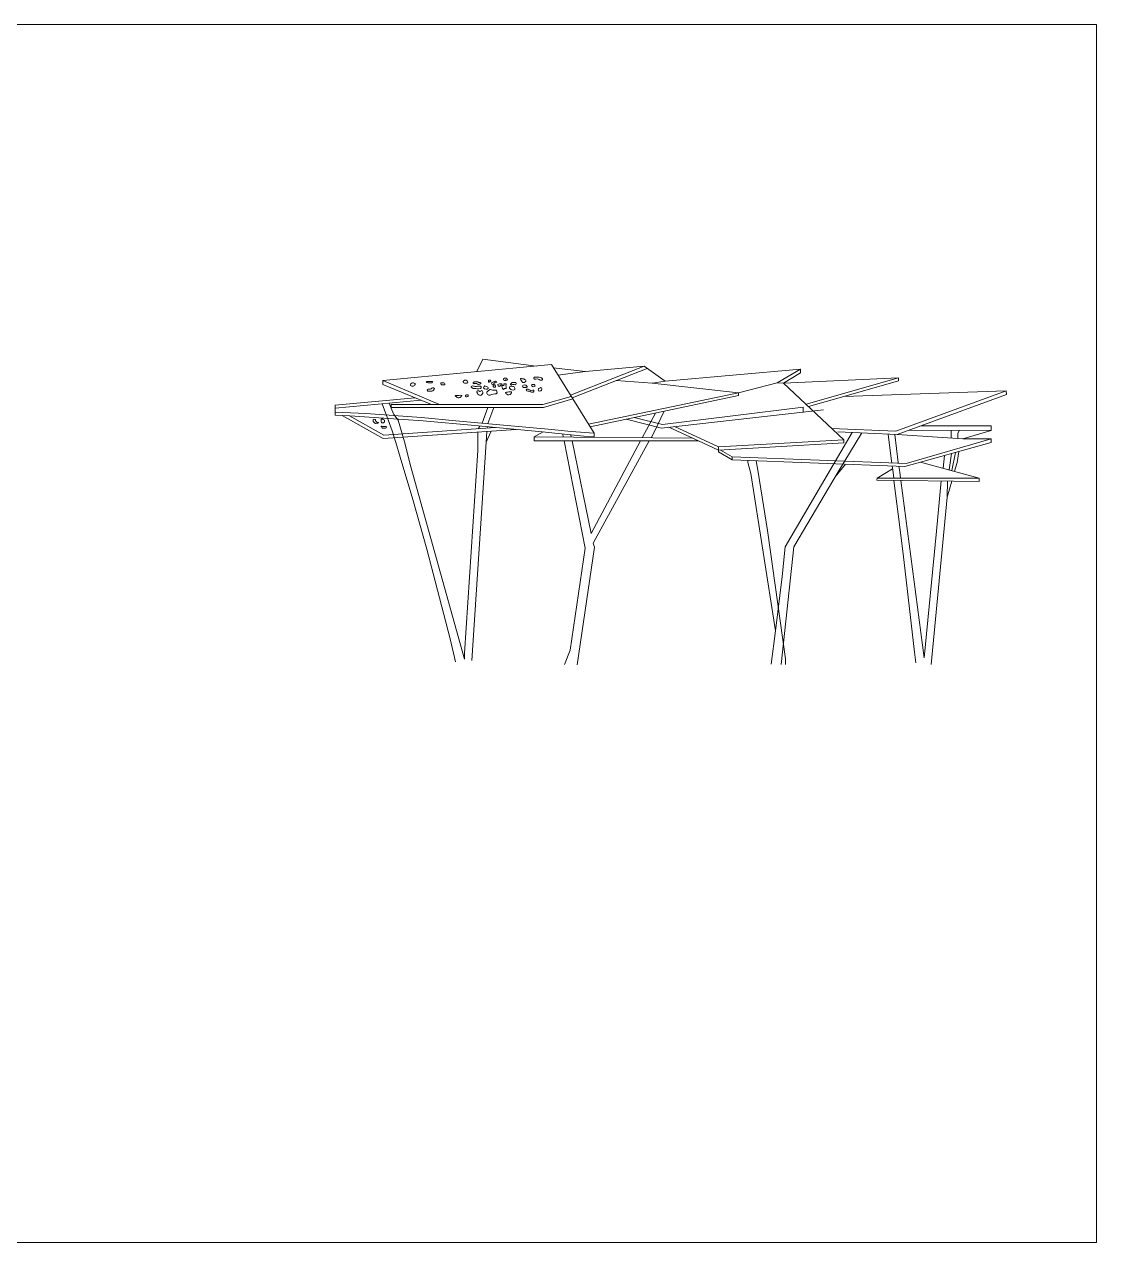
# Model space of a CAD drawing. Header units: metres. Extents: x -438 to -108, y 54494 to 54569.
# Drawn here: x -272.9 to -252.99, y 54499.14 to 54521.76 of the extents above; entities that cross this region are included whole.
import ezdxf

# ---------------------------------------------------------------- set-up
doc = ezdxf.new("R2010")
doc.units = ezdxf.units.M
doc.header["$MEASUREMENT"] = 0
doc.layers.add('text2', color=240, linetype='Continuous', lineweight=9)
picture_1 = doc.add_image_def('image1.jpeg', size_in_pixel=(1536, 1024))

msp = doc.modelspace()

# ---------------------------------------------------------------- linework, layer by layer
at = {"layer": 'text2'}
for points in [[(-266.24463, 54515.14877), (-263.11519, 54515.44097), (-262.32091, 54514.16555), (-262.32091, 54514.09831), (-262.51096, 54514.11389), (-263.28853, 54514.1935), (-264.53668, 54514.30775), (-265.49814, 54514.39552), (-266.22845, 54514.44644), (-266.85805, 54514.49151), (-267.13093, 54514.50407), (-267.13093, 54514.55525)], [(-264.49736, 54515.31192), (-264.38822, 54515.54362), (-263.39837, 54515.41453)], [(-263.07948, 54515.38326), (-262.48433, 54515.3128), (-261.39484, 54515.41225), (-261.00123, 54515.1365), (-258.48949, 54515.35745), (-258.48949, 54515.28698), (-258.80685, 54515.09952), (-256.67157, 54515.19667), (-256.67157, 54515.14263), (-257.68793, 54514.85179), (-254.6707, 54514.95236), (-254.66847, 54514.88532), (-256.25387, 54514.30489), (-254.94989, 54514.30489), (-254.94989, 54514.21705)], [(-261.39484, 54515.41225), (-262.76262, 54514.87483)], [(-262.73102, 54514.82409), (-261.33708, 54515.37179)], [(-258.48949, 54515.35745), (-258.92215, 54515.10188)], [(-265.19453, 54514.70024), (-266.24463, 54515.14877), (-266.24463, 54515.07334), (-265.33815, 54514.70024)], [(-262.99497, 54515.24793), (-262.48433, 54515.3128)], [(-261.00123, 54515.1365), (-261.24142, 54515.0939), (-261.91187, 54515.14594)], [(-256.67157, 54515.19667), (-258.38805, 54514.70548)], [(-259.63978, 54514.918), (-262.42576, 54514.33392)], [(-261.24142, 54515.0939), (-259.63978, 54514.918), (-259.63978, 54514.86644), (-262.39736, 54514.28831)], [(-258.80685, 54515.09952), (-257.68754, 54514.04638), (-257.68754, 54513.98948), (-260.01517, 54513.85238)], [(-258.92215, 54515.10188), (-259.63978, 54514.918)], [(-258.92215, 54515.10188), (-258.80685, 54515.09952)], [(-254.6707, 54514.95236), (-256.7184, 54514.20268), (-257.91497, 54514.25689)], [(-267.13093, 54514.63235), (-267.13093, 54514.68674), (-265.64185, 54514.82524)], [(-267.13093, 54514.63235), (-265.53407, 54514.78088)], [(-266.25809, 54514.71354), (-266.11764, 54514.3497), (-266.07081, 54514.21271), (-266.0003, 54513.99656), (-265.92133, 54513.72285), (-265.68992, 54512.93834), (-265.42516, 54512.01278), (-264.99232, 54510.34896), (-264.89725, 54509.91945)], [(-266.12628, 54514.7258), (-266.07929, 54514.60298), (-266.04068, 54514.51716), (-265.95716, 54514.4085), (-265.84472, 54514.00659), (-265.72302, 54513.54485), (-264.72845, 54509.97186), (-264.72845, 54510.0818), (-264.48354, 54513.84406), (-264.48354, 54514.18912)], [(-266.08932, 54514.70024), (-263.27181, 54514.70024), (-262.74835, 54514.85192)], [(-266.08932, 54514.64572), (-263.26407, 54514.64572), (-262.7184, 54514.80383)], [(-266.08932, 54514.70024), (-266.08932, 54514.64572)], [(-257.68793, 54514.85179), (-258.34401, 54514.66404)], [(-267.13093, 54514.55525), (-267.13093, 54514.63235)], [(-267.13093, 54514.55525), (-266.56272, 54514.53053), (-265.52532, 54514.45969), (-264.88773, 54514.39522), (-264.06956, 54514.32511), (-263.52055, 54514.27189), (-263.17519, 54514.24345), (-262.74633, 54514.20173), (-262.32091, 54514.16555)], [(-266.99971, 54514.49803), (-266.23705, 54514.06975), (-263.77079, 54514.23764)], [(-266.86343, 54514.49176), (-266.22298, 54514.13211), (-264.15548, 54514.27286)], [(-264.40272, 54514.35366), (-264.29443, 54514.64572)], [(-264.29689, 54514.34459), (-264.18524, 54514.64572)], [(-261.72427, 54514.42942), (-261.07226, 54514.26395), (-258.06183, 54514.60425)], [(-258.43858, 54514.55027), (-258.43858, 54514.64854), (-261.05152, 54514.32644), (-261.57807, 54514.46007)], [(-261.4285, 54514.08403), (-261.18467, 54514.54255)], [(-261.26431, 54514.08262), (-261.20157, 54514.1966), (-261.01949, 54514.57718)], [(-264.47307, 54514.25123), (-264.44355, 54514.29922)], [(-264.30737, 54514.26252), (-264.29606, 54514.28572)], [(-264.20233, 54514.26967), (-264.19904, 54514.27684)], [(-263.27047, 54514.19165), (-263.43621, 54514.10139), (-263.43621, 54514.02328), (-260.38331, 54514.02328), (-260.01517, 54513.85238), (-260.01517, 54513.82331), (-259.76068, 54513.67205), (-256.55189, 54513.54928), (-254.95272, 54513.99414), (-254.95272, 54514.06511), (-255.475, 54514.06511), (-254.94989, 54514.21705)], [(-260.38331, 54514.02328), (-260.93512, 54514.27945)], [(-260.01502, 54513.91305), (-260.8299, 54514.29134)], [(-256.25387, 54514.30489), (-256.69799, 54514.1423), (-257.79867, 54514.19216)], [(-254.94989, 54514.21705), (-256.47593, 54514.2236)], [(-255.69456, 54514.22024), (-255.69456, 54514.07897)], [(-255.54354, 54514.2196), (-255.5678, 54514.16193), (-255.5678, 54514.07097)], [(-264.59058, 54509.94505), (-264.32532, 54514.00125), (-264.23137, 54514.20629)], [(-264.32532, 54514.00125), (-264.3116, 54514.20083)], [(-263.43621, 54514.10139), (-260.49683, 54514.07598)], [(-262.89395, 54514.0967), (-262.90528, 54514.15426)], [(-262.87251, 54509.87008), (-262.76602, 54510.13677), (-262.48762, 54512.03235), (-262.8795, 54514.02328)], [(-262.75411, 54514.13879), (-262.74518, 54514.09541)], [(-262.73033, 54514.02328), (-262.37608, 54512.30211), (-261.4608, 54514.02328)], [(-262.63546, 54509.86374), (-262.31565, 54512.05252), (-262.3414, 54512.12582), (-261.29697, 54514.02328)], [(-257.68754, 54514.04638), (-260.01517, 54513.91304), (-260.01517, 54513.85238)], [(-254.95272, 54514.06511), (-256.52927, 54513.6063), (-259.76068, 54513.72993), (-259.97419, 54513.85479)], [(-259.03785, 54509.87657), (-258.95644, 54510.4971), (-258.83264, 54511.50779), (-258.7749, 54512.05754), (-257.53311, 54514.18013)], [(-258.84937, 54509.87136), (-258.61321, 54512.05488), (-257.78898, 54513.44858), (-257.34848, 54514.17177)], [(-256.86181, 54514.14972), (-256.80126, 54513.64565), (-256.79688, 54513.61654)], [(-256.67437, 54513.61185), (-256.67665, 54513.62539), (-256.73897, 54514.14415)], [(-255.475, 54514.06511), (-256.69799, 54514.1423)], [(-255.68868, 54513.78941), (-255.73044, 54513.48632)], [(-255.67843, 54513.47221), (-255.61144, 54513.8109)], [(-255.63149, 54513.45947), (-255.58338, 54513.62212), (-255.55315, 54513.82711)], [(-259.76068, 54513.67205), (-259.76068, 54513.72993)], [(-258.95644, 54510.4971), (-259.40938, 54513.41924), (-259.46918, 54513.62525), (-259.46918, 54513.6609)], [(-258.76749, 54509.87019), (-258.76749, 54509.97917), (-259.10132, 54512.36365), (-259.27411, 54513.44375), (-259.31084, 54513.65484)], [(-257.84369, 54513.35608), (-257.65426, 54513.59146)], [(-257.07053, 54513.29638), (-255.17451, 54513.27346), (-255.17451, 54513.33543), (-256.26076, 54513.63027)], [(-256.78813, 54513.55832), (-256.77708, 54513.4848), (-256.75964, 54513.33543)], [(-256.63189, 54513.33543), (-256.64564, 54513.44098), (-256.66458, 54513.55359)], [(-255.84258, 54513.51676), (-255.81836, 54513.75333)], [(-257.07053, 54513.29638), (-257.06978, 54513.33543), (-256.78007, 54513.5047)], [(-257.06978, 54513.33543), (-255.17451, 54513.33543)], [(-256.75463, 54513.29256), (-256.74837, 54513.23896), (-256.67631, 54512.66628), (-256.58161, 54511.92476), (-256.37417, 54510.10257), (-256.35149, 54509.90364)], [(-256.19663, 54509.99615), (-256.6261, 54513.29101)], [(-256.19663, 54509.99615), (-255.96595, 54512.34566), (-255.88093, 54513.282)], [(-256.06615, 54509.8754), (-255.76958, 54512.97945), (-255.68369, 54513.27962)], [(-255.76282, 54513.28057), (-255.76958, 54512.97945)]]:
    msp.add_lwpolyline(points, dxfattribs=at)
for points in [[(-265.40894, 54515.12764), (-265.37015, 54515.12764), (-265.33589, 54515.12764), (-265.32128, 54515.1216), (-265.32985, 54515.10499), (-265.37166, 54515.10499), (-265.4034, 54515.10499), (-265.42657, 54515.11153), (-265.43563, 54515.12059), (-265.40894, 54515.12764)], [(-264.72944, 54515.14992), (-264.69729, 54515.14992), (-264.66964, 54515.12227), (-264.66964, 54515.10306), (-264.70362, 54515.09569), (-264.72891, 54515.09569), (-264.74577, 54515.11255), (-264.75157, 54515.13202), (-264.74525, 54515.13834), (-264.72944, 54515.14992)], [(-264.53922, 54515.12096), (-264.52025, 54515.12096), (-264.48073, 54515.12096), (-264.4607, 54515.11201), (-264.42434, 54515.10517), (-264.42434, 54515.09148), (-264.44595, 54515.08095), (-264.4723, 54515.07199), (-264.50655, 54515.08779), (-264.54396, 54515.08779), (-264.55608, 54515.08779), (-264.56977, 54515.10149), (-264.55319, 54515.11807), (-264.53922, 54515.12096)], [(-264.24888, 54515.1336), (-264.25862, 54515.12386), (-264.26758, 54515.1149), (-264.27997, 54515.1149), (-264.27997, 54515.13729), (-264.27997, 54515.1494), (-264.25415, 54515.1494), (-264.24255, 54515.1494), (-264.24255, 54515.13571), (-264.24888, 54515.1336)], [(-264.16152, 54515.1261), (-264.19065, 54515.12136), (-264.21673, 54515.10714), (-264.22655, 54515.09191), (-264.20606, 54515.07142), (-264.18387, 54515.07142), (-264.18387, 54515.08954), (-264.17371, 54515.0997), (-264.14492, 54515.10917), (-264.13035, 54515.11729), (-264.15, 54515.13117), (-264.16152, 54515.1261), (-264.16287, 54515.12677)], [(-263.96515, 54515.18809), (-264.00164, 54515.17806), (-264.00164, 54515.16168), (-263.98843, 54515.14846), (-263.97573, 54515.14846), (-263.96674, 54515.15745), (-263.95987, 54515.15058), (-263.94506, 54515.15058), (-263.9366, 54515.15904), (-263.9292, 54515.16643), (-263.94479, 54515.18202), (-263.95061, 54515.18784), (-263.96515, 54515.18809)], [(-263.62857, 54515.17533), (-263.688, 54515.17533), (-263.67261, 54515.14033), (-263.64423, 54515.11196), (-263.60045, 54515.12231), (-263.58772, 54515.14299), (-263.61185, 54515.16712), (-263.62857, 54515.17533)], [(-263.40512, 54515.20883), (-263.36161, 54515.20883), (-263.33986, 54515.20883), (-263.29635, 54515.19293), (-263.27911, 54515.17569), (-263.28945, 54515.15528), (-263.32553, 54515.15528), (-263.3579, 54515.17384), (-263.40353, 54515.17384), (-263.4343, 54515.17384), (-263.4412, 54515.19346), (-263.4298, 54515.20486), (-263.40512, 54515.20883)], [(-265.7243, 54515.08686), (-265.69659, 54515.09995), (-265.65327, 54515.09341), (-265.64345, 54515.08359), (-265.66888, 54515.0476), (-265.71926, 54515.0476), (-265.73236, 54515.07025), (-265.7243, 54515.08686), (-265.72531, 54515.08586)], [(-265.3631, 54514.98719), (-265.33841, 54514.99574), (-265.32456, 54515.00959), (-265.28602, 54514.99725), (-265.30416, 54514.96856), (-265.33438, 54514.94893), (-265.36511, 54514.94893), (-265.40592, 54514.94893), (-265.41775, 54514.96076), (-265.41775, 54514.97359), (-265.40529, 54514.98606), (-265.38627, 54514.98606), (-265.3631, 54514.98719)], [(-265.14779, 54515.10287), (-265.11065, 54515.10287), (-265.09373, 54515.08595), (-265.09373, 54515.06822), (-265.12551, 54515.06822), (-265.15275, 54515.06822), (-265.16884, 54515.08431), (-265.16884, 54515.09627), (-265.14779, 54515.10287)], [(-264.54944, 54515.03799), (-264.48769, 54515.03799), (-264.43013, 54515.03799), (-264.41809, 54515.01237), (-264.46362, 54514.98936), (-264.51595, 54514.99668), (-264.56514, 54514.99668), (-264.60228, 54515.03382), (-264.57613, 54515.04479), (-264.54944, 54515.03799)], [(-264.47095, 54514.95223), (-264.49292, 54514.95223), (-264.47775, 54514.89262), (-264.42019, 54514.87117), (-264.40109, 54514.89027), (-264.38931, 54514.92974), (-264.41808, 54514.95852), (-264.43431, 54514.94229), (-264.45054, 54514.95014), (-264.47095, 54514.95223)], [(-264.32599, 54515.03485), (-264.34902, 54515.04426), (-264.37203, 54515.02125), (-264.37203, 54515.00504), (-264.32809, 54514.98308), (-264.29145, 54514.99563), (-264.29721, 54515.02282), (-264.32599, 54515.03485)], [(-264.29288, 54514.94596), (-264.24683, 54514.97943), (-264.20653, 54514.9674), (-264.15054, 54514.9674), (-264.13641, 54514.9674), (-264.12594, 54514.93394), (-264.12594, 54514.90779), (-264.16624, 54514.89576), (-264.22275, 54514.88583), (-264.27822, 54514.8738), (-264.31249, 54514.90806), (-264.31249, 54514.93498), (-264.29288, 54514.94596)], [(-264.1749, 54515.06466), (-264.1605, 54515.05941), (-264.15169, 54515.03809), (-264.16016, 54515.02455), (-264.18218, 54515.02455), (-264.19674, 54515.05061), (-264.188, 54515.05874), (-264.1749, 54515.06466)], [(-264.05753, 54515.08412), (-264.09885, 54515.07634), (-264.1124, 54515.06279), (-264.08582, 54515.03622), (-264.0599, 54515.05231), (-264.04059, 54515.06178), (-264.02637, 54515.06754), (-264.03449, 54515.08108), (-264.05753, 54515.08412)], [(-263.99275, 54515.06815), (-264.00522, 54515.05567), (-264.02974, 54515.05567), (-264.02974, 54515.02516), (-264.02028, 54515.00022), (-264.00136, 54514.9813), (-263.98458, 54514.99808), (-263.95661, 54514.99808), (-263.95661, 54515.03547), (-263.95661, 54515.06299), (-263.95661, 54515.0776), (-263.96306, 54515.08405), (-263.98414, 54515.08405), (-264.00049, 54515.08405), (-263.99275, 54515.06815)], [(-263.95053, 54514.92721), (-263.90447, 54514.93296), (-263.85581, 54514.93296), (-263.86313, 54514.90211), (-263.90709, 54514.87962), (-263.94529, 54514.89269), (-263.96936, 54514.91676), (-263.95053, 54514.92721)], [(-263.86366, 54515.03964), (-263.89087, 54515.02552), (-263.89087, 54515.00565), (-263.8265, 54514.968), (-263.79615, 54514.97793), (-263.80871, 54515.02709), (-263.83226, 54515.03702), (-263.86366, 54515.03964)], [(-263.86418, 54515.06265), (-263.83906, 54515.07154), (-263.80819, 54515.07154), (-263.77627, 54515.07154), (-263.77627, 54515.10919), (-263.80976, 54515.10919), (-263.84063, 54515.10919), (-263.8681, 54515.08172), (-263.8762, 54515.07362), (-263.86418, 54515.06265)], [(-263.5771, 54515.01892), (-263.5978, 54515.01892), (-263.63547, 54515.01892), (-263.6498, 54515.04384), (-263.63309, 54515.06054), (-263.58984, 54515.06054), (-263.57406, 54515.04476), (-263.56345, 54515.03415), (-263.56345, 54515.02634), (-263.5771, 54515.01892)], [(-263.54845, 54514.98339), (-263.51609, 54514.97226), (-263.50044, 54514.95661), (-263.45985, 54514.96855), (-263.44234, 54514.96059), (-263.44234, 54514.94257), (-263.50123, 54514.93302), (-263.53519, 54514.94575), (-263.5718, 54514.95423), (-263.58188, 54514.97544), (-263.54845, 54514.98339)], [(-263.48691, 54515.06451), (-263.45878, 54515.07459), (-263.42005, 54515.06027), (-263.42005, 54515.03535), (-263.46409, 54515.03535), (-263.48637, 54515.05763), (-263.48691, 54515.06451)], [(-263.34524, 54514.99824), (-263.35638, 54514.9871), (-263.35638, 54514.95688), (-263.31287, 54514.95688), (-263.29192, 54514.97783), (-263.30067, 54515.01255), (-263.31977, 54515.01255), (-263.34524, 54514.99824)], [(-264.8759, 54514.86964), (-264.83019, 54514.86964), (-264.7878, 54514.86964), (-264.777, 54514.85884), (-264.79569, 54514.84015), (-264.84598, 54514.82479), (-264.88588, 54514.84888), (-264.90041, 54514.86342), (-264.8759, 54514.86964)], [(-264.6869, 54514.87921), (-264.6689, 54514.87921), (-264.65762, 54514.86792), (-264.66923, 54514.84782), (-264.70031, 54514.84357), (-264.71127, 54514.85452), (-264.70293, 54514.87365), (-264.6869, 54514.87921), (-264.68821, 54514.87888)], [(-266.38929, 54514.424), (-266.42196, 54514.424), (-266.42196, 54514.39951), (-266.42196, 54514.384), (-266.40073, 54514.36277), (-266.3893, 54514.35134), (-266.36478, 54514.35134), (-266.33946, 54514.35134), (-266.32312, 54514.36767), (-266.34763, 54514.36767), (-266.36355, 54514.3836), (-266.37131, 54514.39135), (-266.37988, 54514.39993), (-266.37988, 54514.41828), (-266.38929, 54514.424)], [(-266.27656, 54514.41992), (-266.27656, 54514.40114), (-266.27656, 54514.37584), (-266.26145, 54514.36073), (-266.23408, 54514.36073), (-266.21632, 54514.37849), (-266.21632, 54514.41094), (-266.2398, 54514.42155), (-266.25205, 54514.4338), (-266.27656, 54514.41992)], [(-266.25205, 54514.29176), (-266.21774, 54514.29176), (-266.1916, 54514.29176), (-266.17935, 54514.27951), (-266.19691, 54514.26196), (-266.22183, 54514.26196), (-266.24797, 54514.26196), (-266.26369, 54514.27768), (-266.27757, 54514.29156), (-266.27125, 54514.29788), (-266.25205, 54514.29176)]]:
    msp.add_spline(points, degree=3, dxfattribs=at)

# ---------------------------------------------------------------- pictures from other files: only their frames are drawn
image = msp.add_image(picture_1, insert=(-286.92407, 54499.13772), size_in_units=(33.9317, 22.62113), rotation=0, dxfattribs=dict(at, fade=74))
image.dxf.flags = 7

doc.saveas('drawing.dxf')
